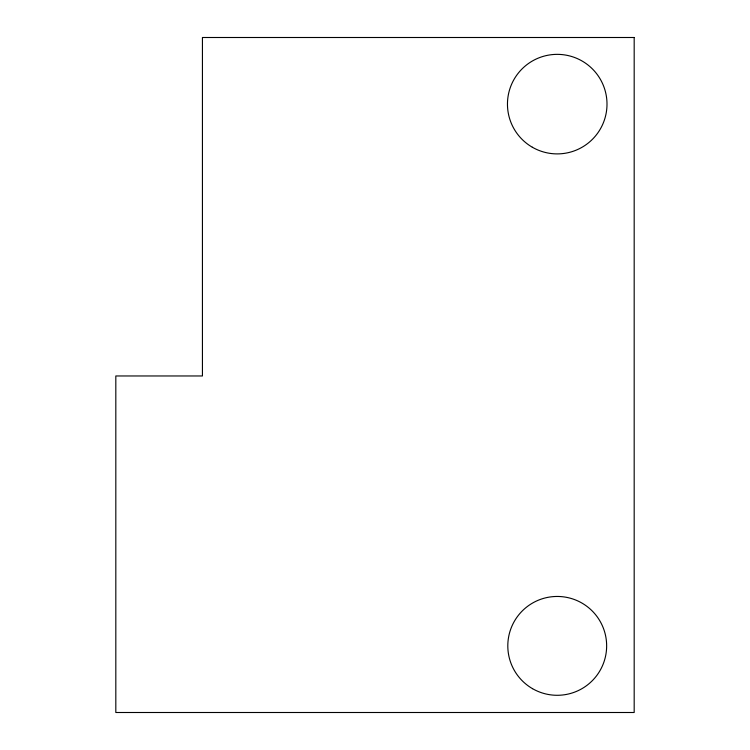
<?xml version="1.0" encoding="UTF-8"?>
<svg xmlns="http://www.w3.org/2000/svg" width="750" height="750" viewBox="0 0 750 750"><rect width="100%" height="100%" fill="white"/><g stroke="black" fill="none" stroke-linecap="round" stroke-linejoin="round"><path stroke-width="1.12" d="M634.181 37.5L202.434 37.5L202.434 375.966L115.819 375.966L115.819 712.5L634.181 712.5L634.181 37.5M532.341 147.234A49.781 49.781 0 0 0 607.003 104.128A49.781 49.781 0 0 0 532.341 61.022A49.781 49.781 0 0 0 532.341 147.234M532.519 688.669A49.416 49.416 0 0 0 606.647 645.872A49.416 49.416 0 0 0 532.519 603.075A49.416 49.416 0 0 0 532.519 688.669"/></g></svg>
